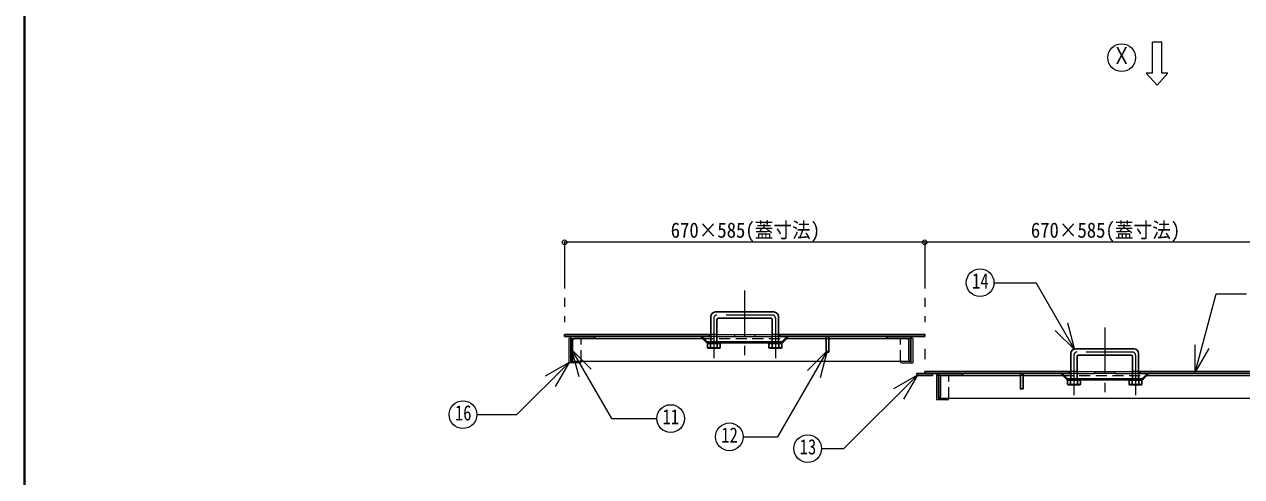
# Model space of a CAD drawing. Units: millimetres at full size, sheet at 1:15; details may follow other scales. Extents: x -3184 to 2891, y -2037 to 2178.
# Drawn here: x -3184 to -1207, y 82 to 817 of the extents above; entities that cross this region are included whole.
import ezdxf
from ezdxf.enums import TextEntityAlignment as Align

# ---------------------------------------------------------------- set-up
doc = ezdxf.new("R2010")
doc.units = ezdxf.units.MM
doc.header["$LTSCALE"] = 15
doc.header["$PDMODE"] = 32
doc.header["$PDSIZE"] = 7.5
doc.linetypes.add('CHAIN1', pattern=[8, 5, -1, 1, -1])
doc.linetypes.add('DASHED1', pattern=[1.8, 1.2, -0.6])
doc.layers.add('0-0', color=4, linetype='Continuous', lineweight=9)
doc.styles.add('ＭＳ ゴシック', font='')
doc.styles.get('ＭＳ ゴシック').set_extended_font_data('MS Gothic')

msp = doc.modelspace()

# ---------------------------------------------------------------- linework, layer by layer
at = {"layer": '0-0', "color": 1, "lineweight": 40}
msp.add_line((-3184.2, -2037.13), (-3184.2, 2177.87), dxfattribs=at)
at = {"layer": '0-0', "color": 7, "lineweight": 18}
for p, q in [((-1336.7, 787.87), (-1351.7, 787.87)), ((-1351.7, 737.87), (-1351.7, 787.87)), ((-1336.7, 737.87), (-1336.7, 787.87)), ((-1344.2, 717.87), (-1361.7, 737.87)), ((-1351.7, 737.87), (-1361.7, 737.87)), ((-1344.2, 717.87), (-1326.7, 737.87)), ((-1326.7, 737.87), (-1336.7, 737.87)), ((-1609.15, 397.2), (-1540.79, 397.2)), ((-1477.75, 288.02), (-1540.79, 397.2)), ((-1477.75, 288.02), (-1509.57, 319.84)), ((-1477.75, 288.02), (-1489.4, 331.48)), ((-2296.7, 306.87), (-2299.9, 306.87)), ((-2299.9, 306.87), (-2299.9, 266.87)), ((-2071.2, 312.87), (-2069.2, 312.87)), ((-2071.2, 309.67), (-2069.2, 309.67)), ((-2070.2, 301.17), (-2069.2, 301.17)), ((-2070.2, 299.67), (-2069.2, 299.67)), ((-2059.2, 312.87), (-2030.79, 312.87)), ((-2059.2, 309.67), (-2030.79, 309.67)), ((-2058.2, 301.17), (-2059.2, 301.17)), ((-2058.2, 299.67), (-2059.2, 299.67)), ((-2030.79, 312.87), (-2030.79, 309.67)), ((-1997.62, 312.87), (-1969.2, 312.87)), ((-1997.62, 312.87), (-1997.62, 309.67)), ((-1997.62, 309.67), (-1969.2, 309.67)), ((-1970.2, 301.17), (-1969.2, 301.17)), ((-1970.2, 299.67), (-1969.2, 299.67)), ((-1957.2, 312.87), (-1959.2, 312.87)), ((-1957.2, 309.67), (-1959.2, 309.67)), ((-1958.2, 301.17), (-1959.2, 301.17)), ((-1958.2, 299.67), (-1959.2, 299.67)), ((-1741, 306.87), (-1744.2, 306.87)), ((-1741, 306.87), (-1741, 266.87)), ((-2295.22, 288.6), (-2283.58, 245.13)), ((-2295.22, 288.6), (-2263.4, 256.78)), ((-1880.04, 286.4), (-1960.59, 146.89)), ((-1880.04, 286.4), (-1911.86, 254.58)), ((-1880.04, 286.4), (-1891.69, 242.94)), ((-1282.27, 251.23), (-1282.27, 296.23)), ((-1282.27, 251.23), (-1259.77, 290.2)), ((-2299.36, 267.78), (-2384.19, 182.95)), ((-2299.36, 267.78), (-2338.34, 245.28)), ((-2299.36, 267.78), (-2321.86, 228.81)), ((-2296.7, 266.87), (-2299.9, 266.87)), ((-2296.7, 269.67), (-2296.7, 266.87)), ((-1744.2, 269.67), (-1744.2, 266.87)), ((-1744.2, 266.87), (-1741, 266.87)), ((-1733.4, 247.17), (-1852.77, 127.8)), ((-1733.4, 247.17), (-1772.37, 224.67)), ((-1733.4, 247.17), (-1755.9, 208.2)), ((-1699.2, 246.87), (-1702.4, 246.87)), ((-1702.4, 246.87), (-1702.4, 206.87)), ((-1486.2, 252.87), (-1484.2, 252.87)), ((-1486.2, 249.67), (-1484.2, 249.67)), ((-1485.2, 241.17), (-1484.2, 241.17)), ((-1485.2, 239.67), (-1484.2, 239.67)), ((-1474.2, 252.87), (-1445.79, 252.87)), ((-1474.2, 249.67), (-1445.79, 249.67)), ((-1473.2, 241.17), (-1474.2, 241.17)), ((-1473.2, 239.67), (-1474.2, 239.67)), ((-1445.79, 252.87), (-1445.79, 249.67)), ((-1412.62, 252.87), (-1384.2, 252.87)), ((-1412.62, 252.87), (-1412.62, 249.67)), ((-1412.62, 249.67), (-1384.2, 249.67)), ((-1385.2, 241.17), (-1384.2, 241.17)), ((-1385.2, 239.67), (-1384.2, 239.67)), ((-1372.2, 252.87), (-1374.2, 252.87)), ((-1372.2, 249.67), (-1374.2, 249.67)), ((-1373.2, 241.17), (-1374.2, 241.17)), ((-1373.2, 239.67), (-1374.2, 239.67)), ((-1699.2, 206.87), (-1702.4, 206.87)), ((-1699.2, 209.67), (-1699.2, 206.87)), ((-2449.16, 182.95), (-2384.19, 182.95)), ((-2016.42, 146.89), (-1960.59, 146.89)), ((-1889.15, 127.8), (-1852.77, 127.8))]:
    msp.add_line(p, q, dxfattribs=at)
at = {"layer": '0-0'}
for p, q in [((-1721.7, 462.87), (-2306.7, 462.87)), ((-1136.7, 462.87), (-1721.7, 462.87)), ((-2259.7, 306.67), (-2082.7, 306.67)), ((-2030.79, 312.87), (-1997.62, 312.87)), ((-2030.79, 309.67), (-1997.62, 309.67)), ((-1945.7, 306.67), (-1881.7, 306.67)), ((-1877.2, 306.67), (-1781.2, 306.67)), ((-2296.7, 269.67), (-1744.2, 269.67)), ((-2281.9, 266.87), (-2296.7, 266.87)), ((-2279.9, 268.87), (-2279.9, 269.67)), ((-1761, 268.87), (-1761, 269.67)), ((-1759, 266.87), (-1744.2, 266.87)), ((-1662.2, 246.67), (-1566.2, 246.67)), ((-1561.7, 246.67), (-1497.7, 246.67)), ((-1445.79, 252.87), (-1412.62, 252.87)), ((-1412.62, 249.67), (-1445.79, 249.67)), ((-1360.7, 246.67), (-1183.7, 246.67)), ((-1699.2, 209.67), (-1146.7, 209.67)), ((-1684.4, 206.87), (-1699.2, 206.87)), ((-1682.4, 208.87), (-1682.4, 209.67))]:
    msp.add_line(p, q, dxfattribs=at)
at = {"layer": '0-0', "linetype": 'CHAIN1'}
for p, q in [((-2306.7, 462.87), (-2306.7, 332.87)), ((-1721.7, 462.87), (-1721.7, 332.87)), ((-2014.2, 384.67), (-2014.2, 274.67)), ((-2064.2, 339.67), (-2064.2, 274.67)), ((-1969.2, 344.67), (-2059.2, 344.67)), ((-1964.2, 339.67), (-1964.2, 274.67)), ((-1429.2, 324.67), (-1429.2, 214.67)), ((-1721.7, 289.67), (-1721.7, 272.87)), ((-1479.2, 279.67), (-1479.2, 214.67)), ((-1384.2, 284.67), (-1474.2, 284.67)), ((-1379.2, 279.67), (-1379.2, 214.67))]:
    msp.add_line(p, q, dxfattribs=at)
at = {"layer": '0-0', "color": 5, "lineweight": 25}
for p, q in [((-2069.2, 342.17), (-2069.2, 299.17)), ((-1966.7, 349.67), (-2061.7, 349.67)), ((-2059.2, 337.17), (-2059.2, 299.17)), ((-1971.7, 339.67), (-2056.7, 339.67)), ((-1969.2, 337.17), (-1969.2, 299.17)), ((-1959.2, 342.17), (-1959.2, 299.17)), ((-2306.7, 312.87), (-2071.2, 312.87)), ((-2306.7, 312.87), (-2306.7, 309.67)), ((-2306.7, 309.67), (-2071.2, 309.67)), ((-2296.7, 309.67), (-2296.7, 269.67)), ((-2293.7, 272.67), (-2293.7, 303.67)), ((-2290.7, 306.67), (-2259.7, 306.67)), ((-2076.58, 300.55), (-2085.7, 309.67)), ((-2075.96, 302.05), (-2083.58, 309.67)), ((-2074.7, 298.67), (-2073.2, 299.17)), ((-2074.7, 298.67), (-2053.7, 298.67)), ((-2074.7, 298.67), (-2074.7, 291.67)), ((-2074.46, 299.67), (-2070.2, 299.67)), ((-2073.84, 301.17), (-2070.2, 301.17)), ((-2073.2, 299.17), (-2055.2, 299.17)), ((-2071.2, 312.87), (-2071.2, 309.67)), ((-2070.2, 301.17), (-2070.2, 299.67)), ((-2069.7, 298.67), (-2069.7, 291.67)), ((-2058.7, 298.67), (-2058.7, 291.67)), ((-2058.2, 301.17), (-2058.2, 299.67)), ((-2058.2, 301.17), (-1970.2, 301.17)), ((-2058.2, 299.67), (-1970.2, 299.67)), ((-1974.7, 298.67), (-1973.2, 299.17)), ((-1974.7, 298.67), (-1953.7, 298.67)), ((-1973.2, 299.17), (-1955.2, 299.17)), ((-1970.2, 301.17), (-1970.2, 299.67)), ((-1969.7, 298.67), (-1969.7, 291.67)), ((-1964.2, 299.17), (-1958.7, 298.67)), ((-1958.7, 298.67), (-1955.2, 299.17)), ((-1958.2, 301.17), (-1958.2, 299.67)), ((-1954.57, 301.17), (-1958.2, 301.17)), ((-1958.2, 299.67), (-1953.94, 299.67)), ((-1957.2, 312.87), (-1721.7, 312.87)), ((-1957.2, 312.87), (-1957.2, 309.67)), ((-1957.2, 309.67), (-1721.7, 309.67)), ((-1952.44, 302.05), (-1944.82, 309.67)), ((-1951.82, 300.55), (-1942.7, 309.67)), ((-1881.7, 309.67), (-1881.7, 284.67)), ((-1877.2, 309.67), (-1877.2, 284.67)), ((-1750.2, 306.67), (-1781.2, 306.67)), ((-1747.2, 272.67), (-1747.2, 303.67)), ((-1744.2, 309.67), (-1744.2, 269.67)), ((-1721.7, 312.87), (-1721.7, 309.67)), ((-2074.7, 291.67), (-2053.7, 291.67)), ((-2074.7, 291.67), (-2073.2, 291.17)), ((-2073.2, 291.17), (-2069.7, 291.67)), ((-2073.2, 291.17), (-2055.2, 291.17)), ((-2069.7, 291.67), (-2064.2, 291.17)), ((-2064.2, 291.17), (-2058.7, 291.67)), ((-2058.7, 291.67), (-2055.2, 291.17)), ((-1974.7, 291.67), (-1953.7, 291.67)), ((-1973.2, 291.17), (-1955.2, 291.17)), ((-1953.7, 291.67), (-1955.2, 291.17)), ((-1881.7, 284.67), (-1877.2, 284.67)), ((-1484.2, 282.17), (-1484.2, 239.17)), ((-1381.7, 289.67), (-1476.7, 289.67)), ((-1474.2, 277.17), (-1474.2, 239.17)), ((-1386.7, 279.67), (-1471.7, 279.67)), ((-1384.2, 277.17), (-1384.2, 239.17)), ((-1374.2, 282.17), (-1374.2, 239.17)), ((-1734.2, 249.67), (-1486.2, 249.67)), ((-1721.7, 252.87), (-1486.2, 252.87)), ((-1721.7, 252.87), (-1721.7, 249.67)), ((-1709.2, 249.67), (-1709.2, 246.47)), ((-1699.2, 249.67), (-1699.2, 209.67)), ((-1696.2, 212.67), (-1696.2, 243.67)), ((-1693.2, 246.67), (-1662.2, 246.67)), ((-1561.7, 249.67), (-1561.7, 224.67)), ((-1491.58, 240.55), (-1500.7, 249.67)), ((-1490.96, 242.05), (-1498.58, 249.67)), ((-1489.7, 238.67), (-1488.2, 239.17)), ((-1489.7, 238.67), (-1468.7, 238.67)), ((-1489.7, 238.67), (-1489.7, 231.67)), ((-1489.46, 239.67), (-1485.2, 239.67)), ((-1488.84, 241.17), (-1485.2, 241.17)), ((-1488.2, 239.17), (-1470.2, 239.17)), ((-1486.2, 252.87), (-1486.2, 249.67)), ((-1485.2, 241.17), (-1485.2, 239.67)), ((-1484.7, 238.67), (-1484.7, 231.67)), ((-1473.7, 238.67), (-1473.7, 231.67)), ((-1473.2, 241.17), (-1473.2, 239.67)), ((-1473.2, 241.17), (-1385.2, 241.17)), ((-1473.2, 239.67), (-1385.2, 239.67)), ((-1389.7, 238.67), (-1388.2, 239.17)), ((-1389.7, 238.67), (-1368.7, 238.67)), ((-1388.2, 239.17), (-1370.2, 239.17)), ((-1385.2, 241.17), (-1385.2, 239.67)), ((-1384.7, 238.67), (-1384.7, 231.67)), ((-1379.2, 239.17), (-1373.7, 238.67)), ((-1373.7, 238.67), (-1370.2, 239.17)), ((-1373.2, 241.17), (-1373.2, 239.67)), ((-1369.57, 241.17), (-1373.2, 241.17)), ((-1373.2, 239.67), (-1368.94, 239.67)), ((-1372.2, 252.87), (-1136.7, 252.87)), ((-1372.2, 252.87), (-1372.2, 249.67)), ((-1372.2, 249.67), (-1136.7, 249.67)), ((-1367.44, 242.05), (-1359.82, 249.67)), ((-1366.82, 240.55), (-1357.7, 249.67)), ((-1489.7, 231.67), (-1468.7, 231.67)), ((-1489.7, 231.67), (-1488.2, 231.17)), ((-1488.2, 231.17), (-1484.7, 231.67)), ((-1488.2, 231.17), (-1470.2, 231.17)), ((-1484.7, 231.67), (-1479.2, 231.17)), ((-1479.2, 231.17), (-1473.7, 231.67)), ((-1473.7, 231.67), (-1470.2, 231.17)), ((-1389.7, 231.67), (-1368.7, 231.67)), ((-1388.2, 231.17), (-1370.2, 231.17)), ((-1368.7, 231.67), (-1370.2, 231.17))]:
    msp.add_line(p, q, dxfattribs=at)
at = {"layer": '0-0', "linetype": 'DASHED1'}
for p, q in [((-2296.7, 306.87), (-2279.9, 306.87)), ((-2279.9, 269.67), (-2279.9, 306.87)), ((-2082.7, 306.67), (-1945.7, 306.67)), ((-2059.2, 312.87), (-2069.2, 312.87)), ((-2059.2, 309.67), (-2069.2, 309.67)), ((-2059.2, 301.17), (-2069.2, 301.17)), ((-2059.2, 299.67), (-2069.2, 299.67)), ((-1959.2, 312.87), (-1969.2, 312.87)), ((-1959.2, 309.67), (-1969.2, 309.67)), ((-1959.2, 301.17), (-1969.2, 301.17)), ((-1959.2, 299.67), (-1969.2, 299.67)), ((-1881.7, 306.67), (-1877.2, 306.67)), ((-1744.2, 306.87), (-1761, 306.87)), ((-1761, 269.67), (-1761, 306.87)), ((-1699.2, 246.87), (-1682.4, 246.87)), ((-1682.4, 209.67), (-1682.4, 246.87)), ((-1561.7, 246.67), (-1566.2, 246.67)), ((-1497.7, 246.67), (-1360.7, 246.67)), ((-1474.2, 252.87), (-1484.2, 252.87)), ((-1474.2, 249.67), (-1484.2, 249.67)), ((-1474.2, 241.17), (-1484.2, 241.17)), ((-1474.2, 239.67), (-1484.2, 239.67)), ((-1374.2, 252.87), (-1384.2, 252.87)), ((-1374.2, 249.67), (-1384.2, 249.67)), ((-1374.2, 241.17), (-1384.2, 241.17)), ((-1374.2, 239.67), (-1384.2, 239.67))]:
    msp.add_line(p, q, dxfattribs=at)
at = {"layer": '0-0', "color": 7, "lineweight": 18}
for points in [[(-1282.27, 251.23), (-1247.98, 379.21), (-1199.07, 379.21)], [(-2295.22, 288.6), (-2230.55, 176.59), (-2156.88, 176.59)]]:
    msp.add_lwpolyline(points, dxfattribs=at)
at = {"layer": '0-0', "color": 5, "lineweight": 25}
for points in [[(-2073.2, 299.17), (-2069.7, 298.67), (-2064.2, 299.17)], [(-2064.2, 299.17), (-2058.7, 298.67), (-2055.2, 299.17)], [(-2055.2, 299.17), (-2053.7, 298.67), (-2053.7, 291.67), (-2055.2, 291.17)], [(-1974.7, 298.67), (-1974.7, 291.67), (-1973.2, 291.17), (-1969.7, 291.67)], [(-1973.2, 299.17), (-1969.7, 298.67), (-1964.2, 299.17)], [(-1958.7, 298.67), (-1958.7, 291.67), (-1955.2, 291.17)], [(-1955.2, 299.17), (-1953.7, 298.67), (-1953.7, 291.67)], [(-1969.7, 291.67), (-1964.2, 291.17), (-1958.7, 291.67)], [(-1734.2, 249.67), (-1734.2, 246.47), (-1709.2, 246.47)], [(-1566.2, 249.67), (-1566.2, 224.67), (-1561.7, 224.67)], [(-1488.2, 239.17), (-1484.7, 238.67), (-1479.2, 239.17)], [(-1479.2, 239.17), (-1473.7, 238.67), (-1470.2, 239.17)], [(-1470.2, 239.17), (-1468.7, 238.67), (-1468.7, 231.67), (-1470.2, 231.17)], [(-1389.7, 238.67), (-1389.7, 231.67), (-1388.2, 231.17), (-1384.7, 231.67)], [(-1388.2, 239.17), (-1384.7, 238.67), (-1379.2, 239.17)], [(-1373.7, 238.67), (-1373.7, 231.67), (-1370.2, 231.17)], [(-1370.2, 239.17), (-1368.7, 238.67), (-1368.7, 231.67)], [(-1384.7, 231.67), (-1379.2, 231.17), (-1373.7, 231.67)]]:
    msp.add_lwpolyline(points, dxfattribs=at)
at = {"layer": '0-0', "color": 7, "lineweight": 18}
for centre in [(-1401.7, 762.87), (-1631.65, 397.2), (-2471.66, 182.95), (-2134.38, 176.59), (-2038.92, 146.89), (-1911.65, 127.8)]:
    msp.add_circle(centre, 22.5, dxfattribs=at)
at = {"layer": '0-0', "color": 5, "lineweight": 25}
for centre, radius, start, end in [((-2061.7, 342.17), 7.5, 90, 180), ((-2056.7, 337.17), 2.5, 90, 180), ((-1971.7, 337.17), 2.5, 0, 90), ((-1966.7, 342.17), 7.5, 0, 90), ((-2290.7, 303.67), 3, 90, 180), ((-2259.7, 309.67), 3, 270, 0), ((-2074.46, 302.67), 3, 225, 270), ((-2073.84, 304.17), 3, 225, 270), ((-1954.57, 304.17), 3, 270, 315), ((-1953.94, 302.67), 3, 270, 315), ((-1781.2, 309.67), 3, 180, 270), ((-1750.2, 303.67), 3, 0, 90), ((-1476.7, 282.17), 7.5, 90, 180), ((-1471.7, 277.17), 2.5, 90, 180), ((-1386.7, 277.17), 2.5, 0, 90), ((-1381.7, 282.17), 7.5, 0, 90), ((-2296.7, 272.67), 3, 270, 0), ((-1744.2, 272.67), 3, 180, 270), ((-1693.2, 243.67), 3, 90, 180), ((-1662.2, 249.67), 3, 270, 0), ((-1489.46, 242.67), 3, 225, 270), ((-1488.84, 244.17), 3, 225, 270), ((-1369.57, 244.17), 3, 270, 315), ((-1368.94, 242.67), 3, 270, 315), ((-1699.2, 212.67), 3, 270, 0)]:
    msp.add_arc(centre, radius, start, end, dxfattribs=at)
at = {"layer": '0-0', "linetype": 'CHAIN1'}
for centre, start, end in [((-2059.2, 339.67), 90, 180), ((-1969.2, 339.67), 0, 90), ((-1474.2, 279.67), 90, 180), ((-1384.2, 279.67), 0, 90)]:
    msp.add_arc(centre, 5, start, end, dxfattribs=at)
at = {"layer": '0-0'}
for centre, start, end in [((-2281.9, 268.87), 270, 0), ((-1759, 268.87), 180, 270), ((-1684.4, 208.87), 270, 0)]:
    msp.add_arc(centre, 2, start, end, dxfattribs=at)
at = {"layer": '0-0', "color": 1}
for p in [(-2306.7, 462.87), (-1721.7, 462.87)]:
    msp.add_point(p, dxfattribs=at)

# ---------------------------------------------------------------- texts
at = {"layer": '0-0', "color": 7, "style": 'ＭＳ ゴシック'}
for s, height, width, p in [('Ｘ', 27.49, 0.8, (-1416.7, 744.12)), ('670×585(蓋寸法)', 24.74, 0.9, (-2134.2, 462.87)), ('670×585(蓋寸法)', 24.74, 0.9, (-1549.2, 462.87)), ('14', 24.74, 0.8, (-1644.77, 380.32)), ('16', 24.74, 0.8, (-2484.78, 166.08)), ('11', 24.74, 0.8, (-2147.51, 159.72)), ('12', 24.74, 0.8, (-2052.05, 130.02)), ('13', 24.74, 0.8, (-1924.78, 110.93))]:
    msp.add_text(s, height=height, dxfattribs=dict(at, width=width)).set_placement(p, align=Align.BOTTOM_LEFT)

doc.saveas('drawing.dxf')
